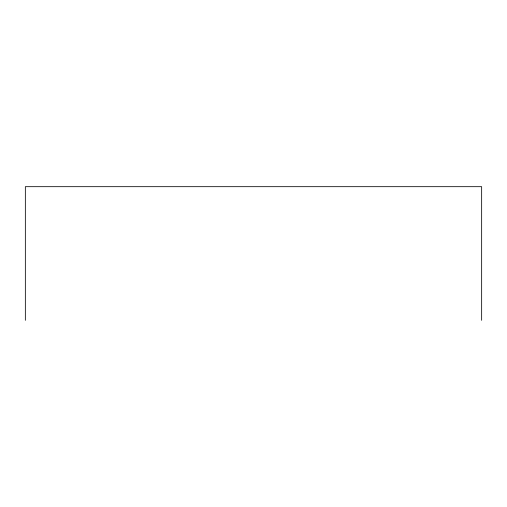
<?xml version="1.0" encoding="UTF-8"?>
<svg xmlns="http://www.w3.org/2000/svg" width="507" height="507" viewBox="0 0 507 507"><rect width="100%" height="100%" fill="white"/><g stroke="black" fill="none" stroke-linecap="round" stroke-linejoin="round"><path stroke-width="0.76" d="M481.65 320.323L481.65 186.677L25.35 186.677L25.35 320.323"/></g></svg>
